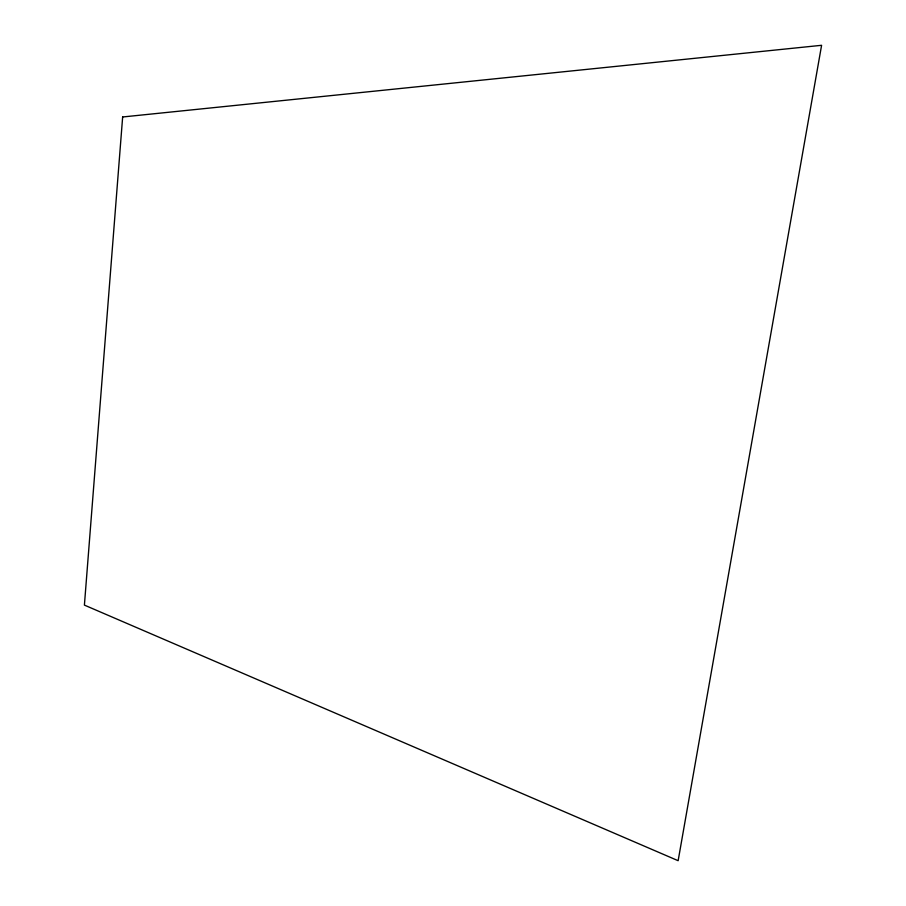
<?xml version="1.0" encoding="UTF-8"?>
<svg xmlns="http://www.w3.org/2000/svg" width="906" height="906" viewBox="0 0 906 906"><rect width="100%" height="100%" fill="white"/><g stroke="black" fill="none" stroke-linecap="round" stroke-linejoin="round"><path stroke-width="1.36" d="M122.65 116.976L84.405 605.106L678.141 860.7L821.595 45.3L122.65 116.976"/></g></svg>
